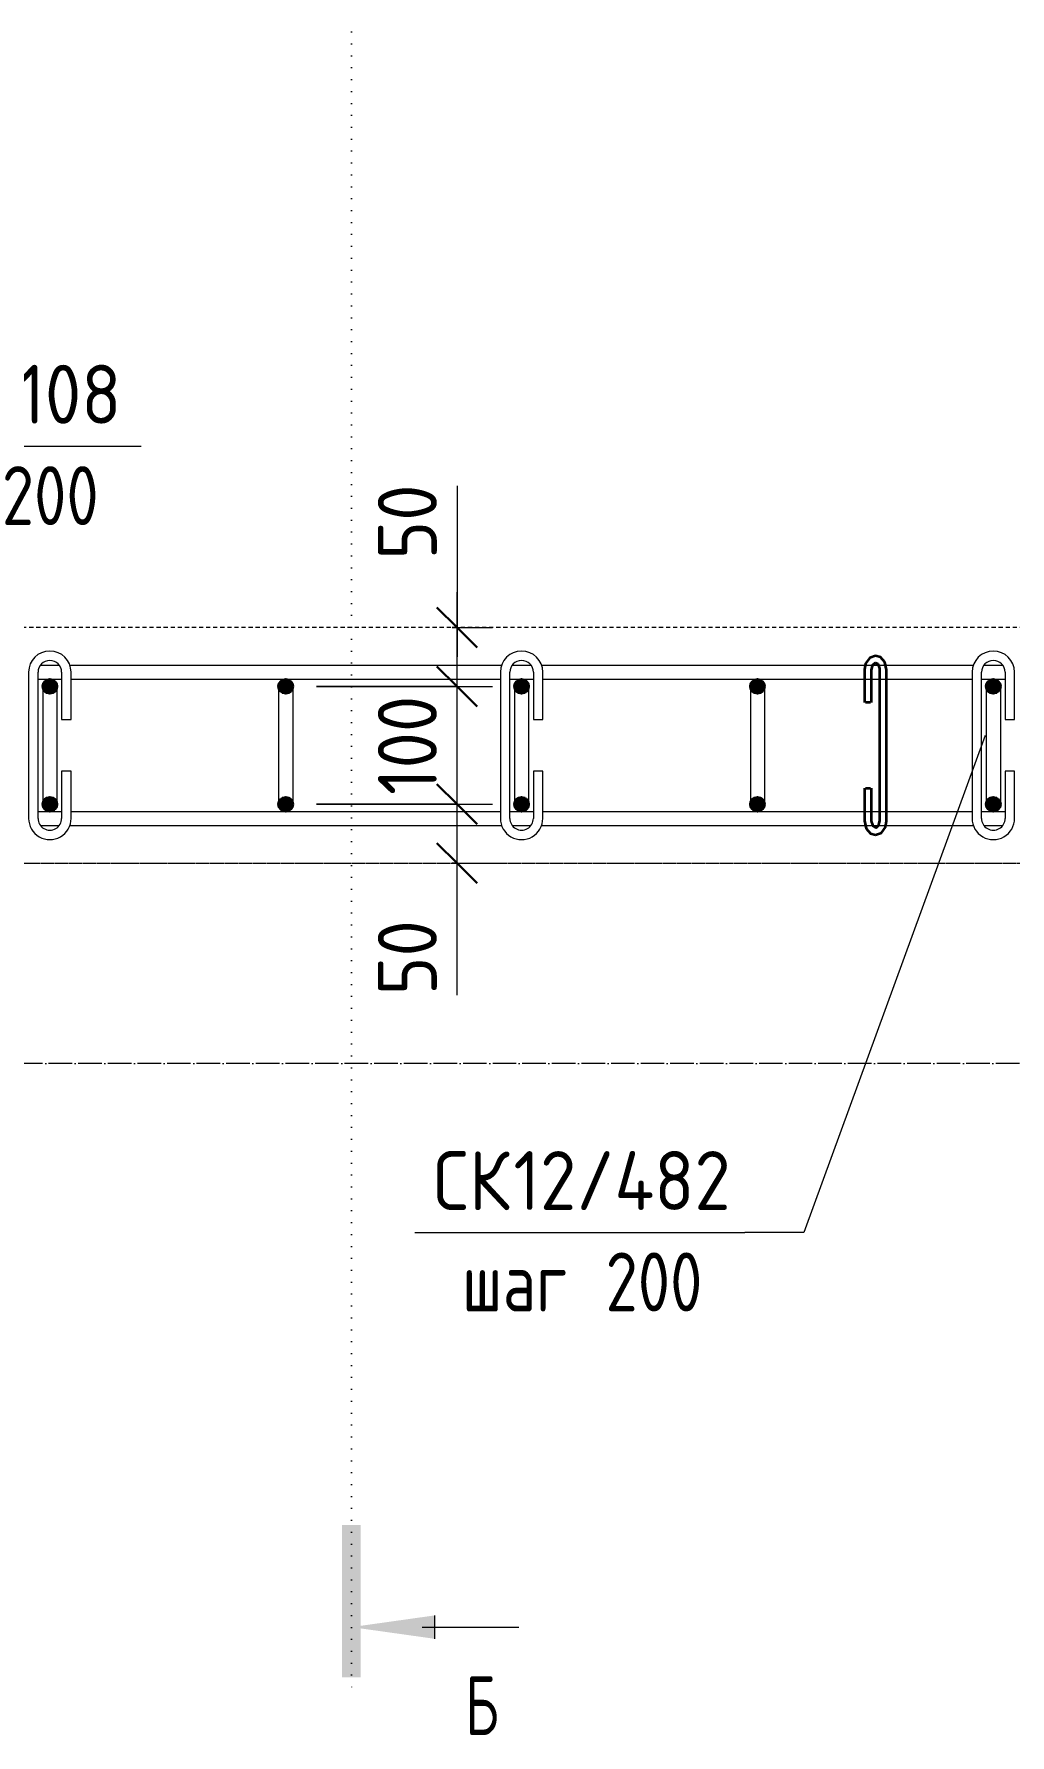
# Model space of a CAD drawing. Header units: millimetres. Extents: x 28908 to 47912, y -2577 to 78399.
# Drawn here: x 30187 to 31014, y 75595 to 77038 of the extents above; entities that cross this region are included whole.
import ezdxf

# ---------------------------------------------------------------- set-up
doc = ezdxf.new("R2010")
doc.units = ezdxf.units.MM
for name, pattern in [('01 Штриховая _4 мм_', [6, 3.5, -2.5]), ('01 Штриховая _8 мм_', [12, 8, -4]), ('02 Штрихпунктирная _20 мм_', [25, 20, -2.5, 0, -2.5]), ('04 Пунктир 10мм', [10, 0, -10])]:
    doc.linetypes.add(name, pattern=pattern)
for name, color, linetype, lineweight in [('AA_Dim', 7, 'Continuous', 9), ('AA_Dim-20', 7, 'Continuous', 9), ('AA_Oformlenie', 7, 'Continuous', 9), ('AA_Razrez', 7, 'Continuous', 9), ('AA_Vinoska', 7, 'Continuous', 9), ('KR_Armatura', 7, 'Continuous', 20), ('KR_Armatura_Tonkie', 7, 'Continuous', 20), ('Оси', 7, 'Continuous', 9)]:
    doc.layers.add(name, color=color, linetype=linetype, lineweight=lineweight)
doc.layers.add('AF_Stena_Опалубка', color=7, linetype='Continuous', lineweight=20, true_color=0x0063c6)
doc.layers.add('KR_Fundament', color=7, linetype='Continuous', lineweight=20, true_color=0x804000)
doc.styles.add('ISOCPEUR', font='isocpeur.TTF', dxfattribs={"width": 0.7, "height": 50})
doc.styles.add('ISOCPEUR_1', font='isocpeur.TTF', dxfattribs={"width": 0.9, "height": 50})
doc.styles.add('ISOCPEUR_2', font='isocpeur.TTF', dxfattribs={"width": 0.8, "height": 50})
doc.dimstyles.new('00_Точн_3_знака__прозр_', dxfattribs={"dimscale": 304.8, "dimtxt": 50.137748, "dimasz": 0.111549, "dimexe": 0.098425, "dimexo": 0.065617, "dimgap": 0.006562, "dimtad": 1, "dimdec": 3, "dimrnd": 0.001, "dimdsep": 46, "dimtxsty": 'ISOCPEUR_1', "dimblk1": 'OBLIQUE', "dimblk2": 'OBLIQUE', "dimsah": 1, "dimcen": 0.09, "dimdle": 0.098425, "dimazin": 0, "dimtfac": 1, "dimtdec": 4, "dimtix": 1, "dimtmove": 0, "dimatfit": 3, "dimfxl": 1, "dimtvp": 1, "dimtolj": 1, "dimtzin": 0, "dimlwd": 18, "dimlwe": 18, "dimarcsym": 2})
doc.dimstyles.new('00_Точн_3_знака__прозр__1', dxfattribs={"dimscale": 304.8, "dimtxt": 50.137748, "dimasz": 0.111549, "dimexe": 0.098425, "dimexo": 0.065617, "dimgap": 0.006562, "dimtad": 1, "dimdec": 3, "dimrnd": 0.001, "dimdsep": 46, "dimtxsty": 'ISOCPEUR_1', "dimblk1": 'OBLIQUE', "dimblk2": 'OBLIQUE', "dimsah": 1, "dimcen": 0.09, "dimdle": 0.098425, "dimazin": 0, "dimtfac": 1, "dimtdec": 4, "dimtix": 1, "dimtmove": 1, "dimatfit": 3, "dimfxl": 1, "dimtvp": 1, "dimtolj": 1, "dimtzin": 0, "dimlwd": 18, "dimlwe": 18, "dimarcsym": 2})

# ---------------------------------------------------------------- blocks, each defined once
blk = doc.blocks.new('261_Шпилька массив _НесАрм_РабПлоск_ - 6 А240-3881292-План армирования стен')
at = {"layer": 'KR_Armatura_Tonkie', "color": 7, "lineweight": 35, "true_color": 0xffffff}
for p, q in [((68.1, 6.4), (40.4, 6.4)), ((40.4, 0.4), (68.1, 0.4)), ((68.1, 5.5), (68.1, 1.3)), ((68.1, 1.3), (68.1, 1.3)), ((168.4, 6.4), (140.7, 6.4)), ((140.7, 1.3), (140.7, 5.5)), ((140.7, 1.3), (140.7, 1.3)), ((140.7, 0.4), (168.4, 0.4)), ((168.4, -6.4), (40.4, -6.4)), ((40.4, -12.4), (168.4, -12.4))]:
    blk.add_line(p, q, dxfattribs=at)
at = {"layer": 'KR_Armatura_Tonkie', "color": 7, "lineweight": 35, "true_color": 0xffffff, "flags": 128}
for points in [[(40.4, 6.4), (33.9, 4.9), (29.7, 1.3), (28.4, -3)], [(34.4, -3), (35.4, -1.2), (39.1, 0.3), (40.4, 0.4)], [(180.4, -3), (178.6, 2), (173.7, 5.4), (168.4, 6.4)], [(168.4, 0.4), (172.6, -0.7), (174.3, -2.6), (174.4, -3)], [(28.4, -3), (30.2, -8), (35, -11.4), (40.4, -12.4)], [(40.4, -6.4), (36.2, -5.3), (34.4, -3.4), (34.4, -3)], [(168.4, -12.4), (174.8, -10.9), (179.1, -7.2), (180.4, -3)], [(174.4, -3), (173.4, -4.8), (169.6, -6.3), (168.4, -6.4)]]:
    blk.add_lwpolyline(points, dxfattribs=at)
blk = doc.blocks.new('079_Шпилька _ЭлУзла_ - d8 А240-3881866-План армирования стен')
at = {"layer": 'AA_Oformlenie'}
for p, q in [((40, 18), (0, 18)), ((40, 10), (40, 18)), ((124, 18), (84, 18)), ((84, 18), (84, 10)), ((0, 10), (40, 10)), ((84, 10), (124, 10)), ((124, -10), (0, -10)), ((0, -18), (124, -18))]:
    blk.add_line(p, q, dxfattribs=at)
for centre, radius, start, end in [((0, 0), 18, 90, 270), ((124, 0), 18, 270, 90), ((0, 0), 10, 90, 270), ((124, 0), 10, 270, 90)]:
    blk.add_arc(centre, radius, start, end, dxfattribs=at)
blk = doc.blocks.new('Разрез - Номер узла_ спереди-394134-План армирования стен')
at = {"layer": 'AA_Razrez'}
for points in [[(7.329, 0.404), (7.329, -0.394), (0.873, -0.394), (0.873, 0.404)], [(3.497, -3.533), (2.503, -3.533), (3, 0)]]:
    blk.add_hatch(color=256, dxfattribs=at).paths.add_polyline_path(points)
for p, q in [((2.503, -3.533), (3.497, -3.533)), ((3, -3), (3, -7.096))]:
    blk.add_line(p, q, dxfattribs=at)
blk = doc.blocks.new('DIMBLOCK24-План армирования стен')
at = {"layer": 'AA_Dim-20', "color": 30, "lineweight": 30, "true_color": 0xff8000, "transparency": 16777216}
for p, q in [((30545.3, 76385), (30528.3, 76402)), ((30545.3, 76385), (30562.3, 76368)), ((30545.3, 76335), (30528.3, 76352)), ((30545.3, 76335), (30562.3, 76318))]:
    blk.add_line(p, q, dxfattribs=at)
at = {"layer": 'AA_Dim-20', "color": 30, "lineweight": 18, "true_color": 0xff8000, "transparency": 16777216}
for p, q in [((30426.1, 76385), (30575.3, 76385)), ((30545.3, 76385), (30426.1, 76385)), ((30545.3, 76305), (30545.3, 76385)), ((30545.3, 76305.6), (30545.3, 76360)), ((30541.3, 76335), (30575.3, 76335)), ((30545.3, 76335), (30541.3, 76335)), ((30545.3, 76223.1), (30545.3, 76305.6))]:
    blk.add_line(p, q, dxfattribs=at)
at = {"layer": 'AA_Dim-20', "color": 0, "lineweight": 18, "transparency": 16777216, "insert": (30478.2, 76223.1), "char_height": 50, "width": 74.923, "attachment_point": 1, "rotation": 90, "line_spacing_factor": 1.135194, "style": 'ISOCPEUR_1'}
blk.add_mtext('50', dxfattribs=at)
blk = doc.blocks.new('_Oblique')
at = {"color": 0, "linetype": 'ByBlock', "lineweight": -2}
blk.add_line((-0.5, -0.5), (0.5, 0.5), dxfattribs=at)
blk = doc.blocks.new('DIMBLOCK25-План армирования стен')
at = {"layer": 'AA_Dim-20', "color": 30, "lineweight": 30, "true_color": 0xff8000, "transparency": 16777216}
for p, q in [((30545.3, 76485), (30528.3, 76502)), ((30545.3, 76485), (30562.3, 76468)), ((30545.3, 76385), (30528.3, 76402)), ((30545.3, 76385), (30562.3, 76368))]:
    blk.add_line(p, q, dxfattribs=at)
at = {"layer": 'AA_Dim-20', "color": 30, "lineweight": 18, "true_color": 0xff8000, "transparency": 16777216}
for p, q in [((30426.1, 76485), (30575.3, 76485)), ((30545.3, 76485), (30426.1, 76485)), ((30545.3, 76385), (30545.3, 76485)), ((30426.1, 76385), (30575.3, 76385)), ((30545.3, 76385), (30426.1, 76385))]:
    blk.add_line(p, q, dxfattribs=at)
at = {"layer": 'AA_Dim-20', "color": 0, "lineweight": 18, "transparency": 16777216, "insert": (30478.2, 76392.9), "char_height": 50, "width": 101.032, "attachment_point": 1, "rotation": 90, "line_spacing_factor": 1.135194, "style": 'ISOCPEUR_1'}
blk.add_mtext('100', dxfattribs=at)
blk = doc.blocks.new('DIMBLOCK26-План армирования стен')
at = {"layer": 'AA_Dim-20', "color": 30, "lineweight": 18, "true_color": 0xff8000, "transparency": 16777216}
for p, q in [((30545.3, 76655.1), (30545.3, 76572.7)), ((30545.3, 76572.7), (30545.3, 76510)), ((30545.3, 76485), (30545.3, 76565)), ((30541.3, 76535), (30575.3, 76535)), ((30545.3, 76535), (30541.3, 76535)), ((30426.1, 76485), (30575.3, 76485)), ((30545.3, 76485), (30426.1, 76485))]:
    blk.add_line(p, q, dxfattribs=at)
at = {"layer": 'AA_Dim-20', "color": 30, "lineweight": 30, "true_color": 0xff8000, "transparency": 16777216}
for p, q in [((30545.3, 76535), (30528.3, 76552)), ((30545.3, 76535), (30562.3, 76518)), ((30545.3, 76485), (30528.3, 76502)), ((30545.3, 76485), (30562.3, 76468))]:
    blk.add_line(p, q, dxfattribs=at)
at = {"layer": 'AA_Dim-20', "color": 0, "lineweight": 18, "transparency": 16777216, "insert": (30478.2, 76592.7), "char_height": 50, "width": 74.923, "attachment_point": 1, "rotation": 90, "line_spacing_factor": 1.135194, "style": 'ISOCPEUR_1'}
blk.add_mtext('50', dxfattribs=at)
blk = doc.blocks.new('042_М_Арматуры - Диам длина поз _ Шаг-2260295-План армирования стен')
at = {"layer": 'AA_Vinoska'}
blk.add_line((-7, 0), (7, 0), dxfattribs=at)

msp = doc.modelspace()

# ---------------------------------------------------------------- hatches: boundary and pattern name
at = {"layer": 'KR_Armatura', "lineweight": 35}
h = msp.add_hatch(color=256, dxfattribs=at)
edge = h.paths.add_edge_path()
edge.add_arc((30200.0616, 76485), 6, 0, 360)
for points in [[(30197.0616, 76479.8038), (30203.0616, 76479.8038), (30206.0616, 76485), (30203.0616, 76490.1962), (30197.0616, 76490.1962), (30194.0616, 76485)], [(30397.0616, 76479.8038), (30403.0616, 76479.8038), (30406.0616, 76485), (30403.0616, 76490.1962), (30397.0616, 76490.1962), (30394.0616, 76485)], [(30597.0616, 76479.8038), (30603.0616, 76479.8038), (30606.0616, 76485), (30603.0616, 76490.1962), (30597.0616, 76490.1962), (30594.0616, 76485)], [(30797.0616, 76479.8038), (30803.0616, 76479.8038), (30806.0616, 76485), (30803.0616, 76490.1962), (30797.0616, 76490.1962), (30794.0616, 76485)], [(31003.0616, 76479.8038), (31006.0616, 76485), (31003.0616, 76490.1962), (30997.0616, 76490.1962), (30994.0616, 76485), (30997.0616, 76479.8038)], [(30197.0616, 76379.8038), (30203.0616, 76379.8038), (30206.0616, 76385), (30203.0616, 76390.1962), (30197.0616, 76390.1962), (30194.0616, 76385)], [(30397.0616, 76379.8038), (30403.0616, 76379.8038), (30406.0616, 76385), (30403.0616, 76390.1962), (30397.0616, 76390.1962), (30394.0616, 76385)], [(30597.0616, 76379.8038), (30603.0616, 76379.8038), (30606.0616, 76385), (30603.0616, 76390.1962), (30597.0616, 76390.1962), (30594.0616, 76385)], [(30797.0616, 76379.8038), (30803.0616, 76379.8038), (30806.0616, 76385), (30803.0616, 76390.1962), (30797.0616, 76390.1962), (30794.0616, 76385)], [(31003.0616, 76379.8038), (31006.0616, 76385), (31003.0616, 76390.1962), (30997.0616, 76390.1962), (30994.0616, 76385), (30997.0616, 76379.8038)]]:
    msp.add_hatch(color=256, dxfattribs=at).paths.add_polyline_path(points)
h = msp.add_hatch(color=256, dxfattribs=at)
edge = h.paths.add_edge_path()
edge.add_arc((30400.0616, 76485), 6, 0, 360)
h = msp.add_hatch(color=256, dxfattribs=at)
edge = h.paths.add_edge_path()
edge.add_arc((30600.0616, 76485), 6, 0, 360)
h = msp.add_hatch(color=256, dxfattribs=at)
edge = h.paths.add_edge_path()
edge.add_arc((30800.0616, 76485), 6, 0, 360)
h = msp.add_hatch(color=256, dxfattribs=at)
edge = h.paths.add_edge_path()
edge.add_arc((31000.0616, 76485), 6, 0, 360)
h = msp.add_hatch(color=256, dxfattribs=at)
edge = h.paths.add_edge_path()
edge.add_arc((30200.0616, 76385), 6, 0, 360)
h = msp.add_hatch(color=256, dxfattribs=at)
edge = h.paths.add_edge_path()
edge.add_arc((30400.0616, 76385), 6, 0, 360)
h = msp.add_hatch(color=256, dxfattribs=at)
edge = h.paths.add_edge_path()
edge.add_arc((30600.0616, 76385), 6, 0, 360)
h = msp.add_hatch(color=256, dxfattribs=at)
edge = h.paths.add_edge_path()
edge.add_arc((30800.0616, 76385), 6, 0, 360)
h = msp.add_hatch(color=256, dxfattribs=at)
edge = h.paths.add_edge_path()
edge.add_arc((31000.0616, 76385), 6, 0, 360)

# ---------------------------------------------------------------- linework, layer by layer
at = {"layer": 'AA_Razrez', "color": 7, "linetype": '04 Пунктир 10мм', "true_color": 0xffffff}
msp.add_line((30455.7915, 78373.3912), (30455.7915, 75626.996), dxfattribs=at)
at = {"layer": 'AA_Vinoska'}
for p, q in [((30993.1779, 76443.2283), (30839.4886, 76021.7915)), ((30839.4886, 76021.7915), (30789.4615, 76021.7915))]:
    msp.add_line(p, q, dxfattribs=at)
at = {"layer": 'AF_Stena_Опалубка', "linetype": '01 Штриховая _4 мм_'}
for p, q in [((31680.0616, 76535), (29720.0616, 76535)), ((29720.0616, 76335), (31880.0616, 76335))]:
    msp.add_line(p, q, dxfattribs=at)
at = {"layer": 'KR_Armatura', "lineweight": 35}
for p, q in [((30197.0616, 76490.1962), (30194.0616, 76485)), ((30203.0616, 76490.1962), (30197.0616, 76490.1962)), ((30206.0616, 76485), (30203.0616, 76490.1962)), ((30397.0616, 76490.1962), (30394.0616, 76485)), ((30403.0616, 76490.1962), (30397.0616, 76490.1962)), ((30406.0616, 76485), (30403.0616, 76490.1962)), ((30597.0616, 76490.1962), (30594.0616, 76485)), ((30603.0616, 76490.1962), (30597.0616, 76490.1962)), ((30606.0616, 76485), (30603.0616, 76490.1962)), ((30797.0616, 76490.1962), (30794.0616, 76485)), ((30803.0616, 76490.1962), (30797.0616, 76490.1962)), ((30806.0616, 76485), (30803.0616, 76490.1962)), ((30997.0616, 76490.1962), (30994.0616, 76485)), ((31003.0616, 76490.1962), (30997.0616, 76490.1962)), ((31006.0616, 76485), (31003.0616, 76490.1962)), ((30194.0616, 76485), (30197.0616, 76479.8038)), ((30197.0616, 76479.8038), (30203.0616, 76479.8038)), ((30203.0616, 76479.8038), (30206.0616, 76485)), ((30394.0616, 76485), (30397.0616, 76479.8038)), ((30397.0616, 76479.8038), (30403.0616, 76479.8038)), ((30403.0616, 76479.8038), (30406.0616, 76485)), ((30594.0616, 76485), (30597.0616, 76479.8038)), ((30597.0616, 76479.8038), (30603.0616, 76479.8038)), ((30603.0616, 76479.8038), (30606.0616, 76485)), ((30794.0616, 76485), (30797.0616, 76479.8038)), ((30797.0616, 76479.8038), (30803.0616, 76479.8038)), ((30803.0616, 76479.8038), (30806.0616, 76485)), ((30994.0616, 76485), (30997.0616, 76479.8038)), ((30997.0616, 76479.8038), (31003.0616, 76479.8038)), ((31003.0616, 76479.8038), (31006.0616, 76485)), ((30197.0616, 76390.1962), (30194.0616, 76385)), ((30203.0616, 76390.1962), (30197.0616, 76390.1962)), ((30206.0616, 76385), (30203.0616, 76390.1962)), ((30397.0616, 76390.1962), (30394.0616, 76385)), ((30403.0616, 76390.1962), (30397.0616, 76390.1962)), ((30406.0616, 76385), (30403.0616, 76390.1962)), ((30597.0616, 76390.1962), (30594.0616, 76385)), ((30603.0616, 76390.1962), (30597.0616, 76390.1962)), ((30606.0616, 76385), (30603.0616, 76390.1962)), ((30797.0616, 76390.1962), (30794.0616, 76385)), ((30803.0616, 76390.1962), (30797.0616, 76390.1962)), ((30806.0616, 76385), (30803.0616, 76390.1962)), ((30997.0616, 76390.1962), (30994.0616, 76385)), ((31003.0616, 76390.1962), (30997.0616, 76390.1962)), ((31006.0616, 76385), (31003.0616, 76390.1962)), ((30194.0616, 76385), (30197.0616, 76379.8038)), ((30197.0616, 76379.8038), (30203.0616, 76379.8038)), ((30203.0616, 76379.8038), (30206.0616, 76385)), ((30394.0616, 76385), (30397.0616, 76379.8038)), ((30397.0616, 76379.8038), (30403.0616, 76379.8038)), ((30403.0616, 76379.8038), (30406.0616, 76385)), ((30594.0616, 76385), (30597.0616, 76379.8038)), ((30597.0616, 76379.8038), (30603.0616, 76379.8038)), ((30603.0616, 76379.8038), (30606.0616, 76385)), ((30794.0616, 76385), (30797.0616, 76379.8038)), ((30797.0616, 76379.8038), (30803.0616, 76379.8038)), ((30803.0616, 76379.8038), (30806.0616, 76385)), ((30994.0616, 76385), (30997.0616, 76379.8038)), ((30997.0616, 76379.8038), (31003.0616, 76379.8038)), ((31003.0616, 76379.8038), (31006.0616, 76385))]:
    msp.add_line(p, q, dxfattribs=at)
for centre in [(30200.0616, 76485), (30400.0616, 76485), (30600.0616, 76485), (30800.0616, 76485), (31000.0616, 76485), (30200.0616, 76385), (30400.0616, 76385), (30600.0616, 76385), (30800.0616, 76385), (31000.0616, 76385)]:
    msp.add_circle(centre, 6, dxfattribs=at)
at = {"layer": 'KR_Armatura_Tonkie'}
for p, q in [((30190.0616, 76491), (30210.0616, 76491)), ((30192.1687, 76503), (30207.9545, 76503)), ((30216.8927, 76503), (30583.2305, 76503)), ((30218.0616, 76491), (30582.0616, 76491)), ((30590.0616, 76491), (30610.0616, 76491)), ((30592.1687, 76503), (30607.9545, 76503)), ((30616.8927, 76503), (30983.2305, 76503)), ((30618.0616, 76491), (30982.0616, 76491)), ((30990.0616, 76491), (31010.0616, 76491)), ((30992.1687, 76503), (31007.9545, 76503)), ((30194.0616, 76485), (30194.0616, 76449)), ((30206.0616, 76485), (30206.0616, 76449)), ((30394.0616, 76485), (30394.0616, 76449)), ((30406.0616, 76485), (30406.0616, 76449)), ((30594.0616, 76485), (30594.0616, 76449)), ((30606.0616, 76485), (30606.0616, 76449)), ((30794.0616, 76485), (30794.0616, 76449)), ((30806.0616, 76485), (30806.0616, 76449)), ((30994.0616, 76485), (30994.0616, 76449)), ((31006.0616, 76485), (31006.0616, 76449)), ((30194.0616, 76449), (30194.0616, 76421)), ((30206.0616, 76449), (30206.0616, 76421)), ((30394.0616, 76449), (30394.0616, 76421)), ((30406.0616, 76449), (30406.0616, 76421)), ((30594.0616, 76449), (30594.0616, 76421)), ((30606.0616, 76449), (30606.0616, 76421)), ((30794.0616, 76449), (30794.0616, 76421)), ((30806.0616, 76449), (30806.0616, 76421)), ((30994.0616, 76449), (30994.0616, 76421)), ((31006.0616, 76449), (31006.0616, 76421)), ((30194.0616, 76421), (30194.0616, 76385)), ((30206.0616, 76421), (30206.0616, 76385)), ((30394.0616, 76421), (30394.0616, 76385)), ((30406.0616, 76421), (30406.0616, 76385)), ((30594.0616, 76421), (30594.0616, 76385)), ((30606.0616, 76421), (30606.0616, 76385)), ((30794.0616, 76421), (30794.0616, 76385)), ((30806.0616, 76421), (30806.0616, 76385)), ((30994.0616, 76421), (30994.0616, 76385)), ((31006.0616, 76421), (31006.0616, 76385)), ((30190.0616, 76379), (30210.0616, 76379)), ((30218.0616, 76379), (30582.0616, 76379)), ((30590.0616, 76379), (30610.0616, 76379)), ((30618.0616, 76379), (30982.0616, 76379)), ((30990.0616, 76379), (31010.0616, 76379)), ((30192.1687, 76367), (30207.9545, 76367)), ((30216.8927, 76367), (30583.2305, 76367)), ((30592.1687, 76367), (30607.9545, 76367)), ((30616.8927, 76367), (30983.2305, 76367)), ((30992.1687, 76367), (31007.9545, 76367))]:
    msp.add_line(p, q, dxfattribs=at)
for centre, start, end in [((30200.0616, 76485), 0, 180), ((30400.0616, 76485), 0, 180), ((30600.0616, 76485), 0, 180), ((30800.0616, 76485), 0, 180), ((31000.0616, 76485), 0, 180), ((30200.0616, 76385), 180, 0), ((30400.0616, 76385), 180, 0), ((30600.0616, 76385), 180, 0), ((30800.0616, 76385), 180, 0), ((31000.0616, 76385), 180, 0)]:
    msp.add_arc(centre, 6, start, end, dxfattribs=at)
at = {"layer": 'KR_Fundament', "linetype": '01 Штриховая _8 мм_'}
msp.add_line((29520.0616, 76335), (34380.0616, 76335), dxfattribs=at)
at = {"layer": 'Оси', "linetype": '02 Штрихпунктирная _20 мм_'}
msp.add_line((34385.642, 76165), (29326.6048, 76165), dxfattribs=at)

# ---------------------------------------------------------------- block references
at = {"layer": 'AA_Oformlenie', "rotation": 270}
for p in [(30200.0616, 76497), (30600.0616, 76497), (31000.0616, 76497)]:
    msp.add_blockref('079_Шпилька _ЭлУзла_ - d8 А240-3881866-План армирования стен', p, dxfattribs=at)
at = {"layer": 'AA_Razrez', "xscale": 19.99999999999999, "yscale": 19.99999999999999, "zscale": 19.99999999999999, "rotation": 89.99999999999947}
msp.add_blockref('Разрез - Номер узла_ спереди-394134-План армирования стен', (30455.7915, 75626.996), dxfattribs=at)
at = {"layer": 'AA_Vinoska', "xscale": 19.99999999999999, "yscale": 19.99999999999999, "zscale": 19.99999999999999}
for p in [(30137.5429, 76688.8159), (30649.4615, 76021.7915)]:
    msp.add_blockref('042_М_Арматуры - Диам длина поз _ Шаг-2260295-План армирования стен', p, dxfattribs=at)
at = {"layer": 'KR_Armatura_Tonkie', "color": 7, "lineweight": 35, "true_color": 0xffffff, "rotation": 89.99999999999984}
msp.add_blockref('261_Шпилька массив _НесАрм_РабПлоск_ - 6 А240-3881292-План армирования стен', (30897.2218, 76330.6238), dxfattribs=at)

# ---------------------------------------------------------------- texts
at = {"layer": 'AA_Razrez', "insert": (30552.109, 75645.4913), "char_height": 50, "width": 33.670875, "attachment_point": 1, "style": 'ISOCPEUR'}
msp.add_mtext('\\fISOCPEUR|b0|i0|c204|p34|;\\W.7;Б', dxfattribs=at)
at = {"layer": 'AA_Vinoska', "char_height": 50, "attachment_point": 1}
for s, insert, width, style in [('12/108', (30087.7013, 76757.8209), 210.683475, 'ISOCPEUR_1'), (' 200', (30133.884, 76671.8398), 133.4008, 'ISOCPEUR_2'), ('СК', (30525.2743, 76090.7965), 82.253137, 'ISOCPEUR_1'), ('12/482', (30593.1399, 76090.7965), 226.556887, 'ISOCPEUR_1'), (' 200', (30645.8027, 76004.8154), 133.4008, 'ISOCPEUR_2'), ('шаг', (30549.4943, 76004.8154), 116.7257, 'ISOCPEUR_2')]:
    msp.add_mtext(s, dxfattribs=dict(at, insert=insert, width=width, style=style))

# ---------------------------------------------------------------- dimensions: what is measured, and where the dimension line sits
at = {"layer": 'AA_Dim', "color": 30, "lineweight": 18, "true_color": 0xff8000}
for base, p1, p2, picture, middle in [((30545.3077, 76535), (30406.0616, 76485), (30521.2661, 76535), 'DIMBLOCK26-План армирования стен', (30511.5051, 76630.1379)), ((30545.3077, 76385), (30521.2661, 76335), (30406.0616, 76385), 'DIMBLOCK24-План армирования стен', (30511.5051, 76260.5797))]:
    dim = msp.add_linear_dim(base=base, p1=p1, p2=p2, angle=90, dimstyle='00_Точн_3_знака__прозр__1', override={"dimpost": '<>', "dimfxl": 125.586929}, dxfattribs=at)
    dim.commit()
    dim.dimension.update_dxf_attribs({"geometry": picture, "text_midpoint": middle, "dimtype": 160, "text_rotation": 90})
dim = msp.add_linear_dim(base=(30545.3077, 76485), p1=(30406.0616, 76385), p2=(30406.0616, 76485), angle=90, dimstyle='00_Точн_3_знака__прозр_', override={"dimpost": '<>', "dimfxl": 100}, dxfattribs=at)
dim.commit()
dim.dimension.update_dxf_attribs({"geometry": 'DIMBLOCK25-План армирования стен', "text_midpoint": (30518.3077, 76435)})

doc.saveas('drawing.dxf')
